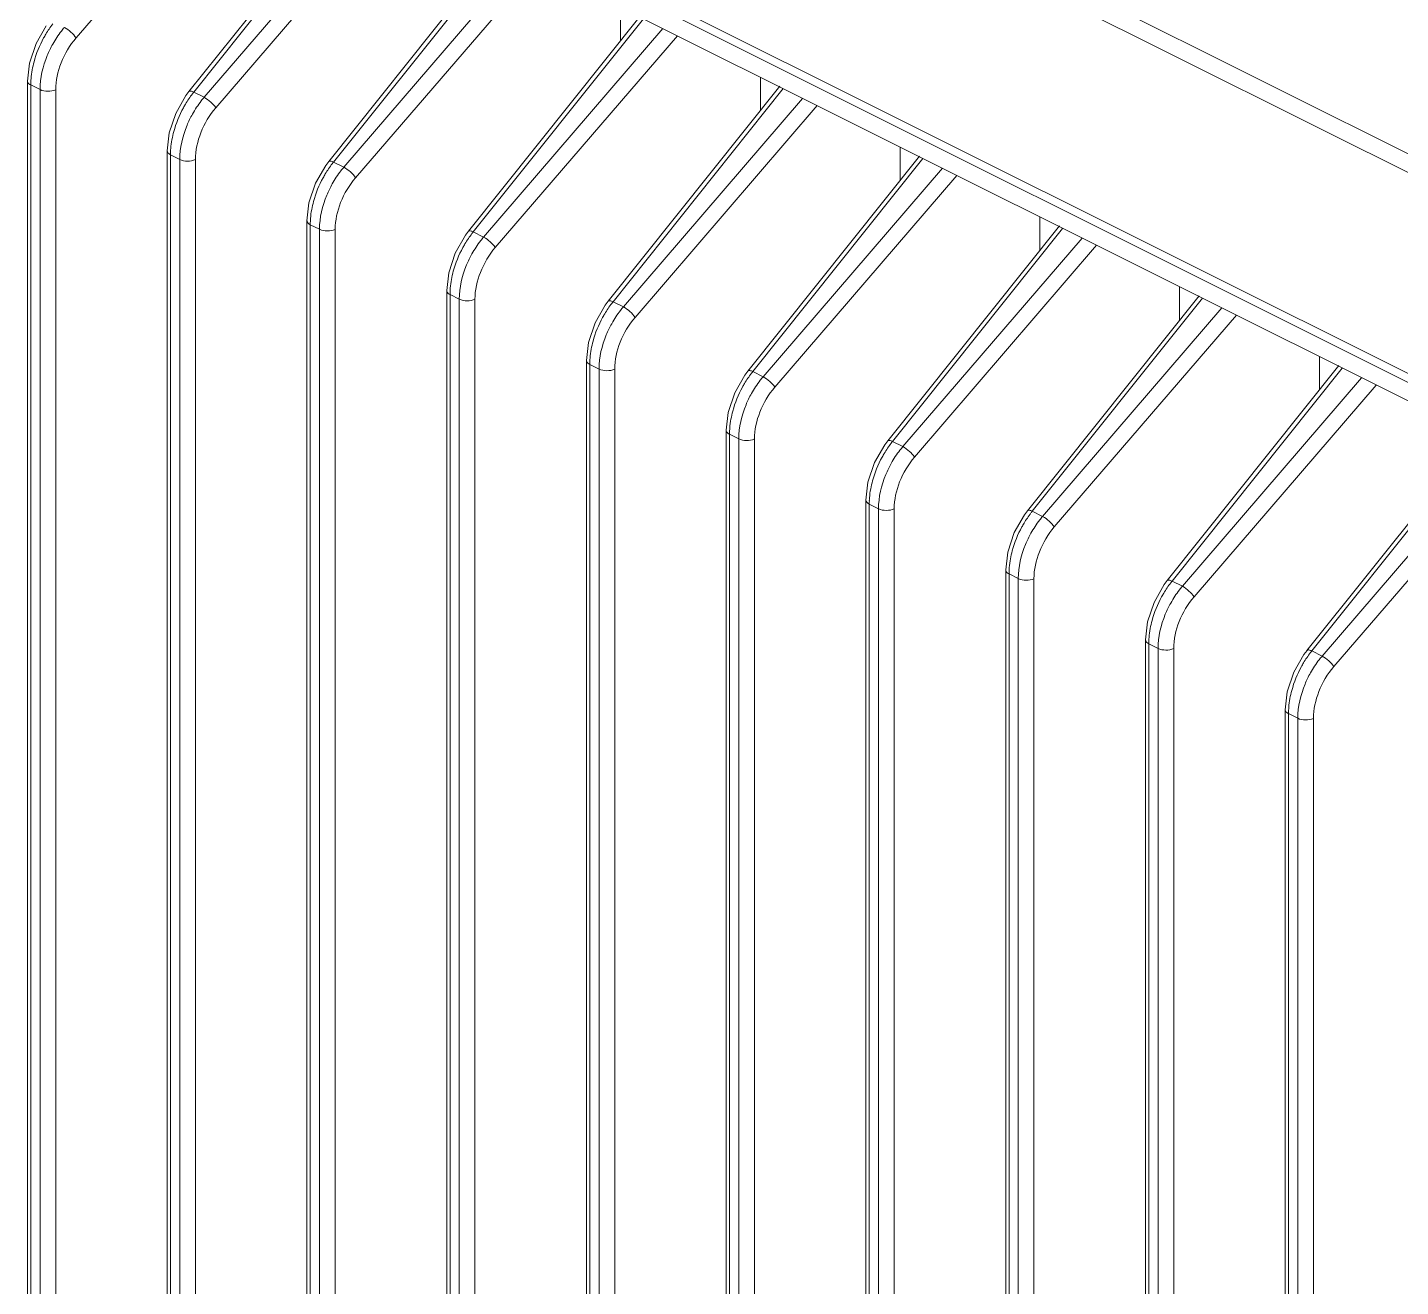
# Model space of a CAD drawing. Header units: millimetres. Extents: x 0 to 9253, y 0 to 2730.
# Drawn here: x 2675.5 to 2736.7, y 2082.2 to 2138.3 of the extents above; entities that cross this region are included whole.
import ezdxf

# ---------------------------------------------------------------- set-up
doc = ezdxf.new("R2010")
doc.units = ezdxf.units.MM
doc.layers.get('0').update_dxf_attribs({"lineweight": 13})

msp = doc.modelspace()

# ---------------------------------------------------------------- linework, layer by layer
at = {"lineweight": 9}
for p, q in [((2678.827, 2151.584), (2782.636, 2099.679)), ((2679.793, 2151.493), (2782.636, 2100.071)), ((2678.821, 2150.759), (2782.636, 2098.851)), ((2705.068, 2147.803), (2763.937, 2118.369)), ((2705.745, 2148.299), (2763.26, 2119.541)), ((2685.801, 2147.269), (2677.694, 2137.837)), ((2682.723, 2135.448), (2690.366, 2145.024)), ((2682.937, 2135.423), (2690.512, 2144.914)), ((2691.378, 2144.481), (2683.396, 2135.193)), ((2692.023, 2144.158), (2683.917, 2134.725)), ((2688.946, 2132.337), (2696.588, 2141.913)), ((2689.16, 2132.311), (2696.734, 2141.802)), ((2697.6, 2141.369), (2689.618, 2132.082)), ((2698.246, 2141.047), (2690.139, 2131.614)), ((2695.168, 2129.226), (2702.811, 2138.802)), ((2695.382, 2129.2), (2702.957, 2138.691)), ((2701.94, 2139.199), (2701.94, 2137.711)), ((2676.365, 2138.38), (2675.912, 2137.589)), ((2703.823, 2138.258), (2695.841, 2128.971)), ((2675.912, 2137.589), (2675.621, 2136.715)), ((2704.468, 2137.935), (2696.362, 2128.503)), ((2675.621, 2136.715), (2675.531, 2135.919)), ((2675.531, 2052.615), (2675.531, 2135.919)), ((2675.677, 2052.438), (2675.677, 2135.742)), ((2676.089, 2135.536), (2675.677, 2135.742)), ((2701.391, 2126.114), (2709.034, 2135.691)), ((2701.605, 2126.089), (2709.179, 2135.58)), ((2708.163, 2136.088), (2708.163, 2134.6)), ((2676.089, 2135.536), (2676.089, 2052.232)), ((2676.787, 2135.531), (2676.787, 2052.227)), ((2682.588, 2135.269), (2682.135, 2134.478)), ((2682.723, 2135.448), (2682.588, 2135.269)), ((2683.396, 2135.193), (2682.937, 2135.423)), ((2710.045, 2135.147), (2702.063, 2125.86)), ((2682.135, 2134.478), (2681.844, 2133.604)), ((2710.691, 2134.824), (2702.584, 2125.392)), ((2681.844, 2133.604), (2681.753, 2132.807)), ((2681.753, 2049.503), (2681.753, 2132.808)), ((2681.9, 2049.327), (2681.9, 2132.631)), ((2682.312, 2132.425), (2681.9, 2132.631)), ((2707.613, 2123.003), (2715.256, 2132.579)), ((2714.385, 2132.977), (2714.385, 2131.488)), ((2682.312, 2132.425), (2682.312, 2049.12)), ((2683.01, 2132.42), (2683.01, 2049.116)), ((2688.81, 2132.157), (2688.357, 2131.367)), ((2688.946, 2132.337), (2688.81, 2132.157)), ((2689.618, 2132.082), (2689.16, 2132.311)), ((2707.827, 2122.978), (2715.402, 2132.469)), ((2716.268, 2132.036), (2708.286, 2122.748)), ((2688.357, 2131.367), (2688.066, 2130.493)), ((2716.914, 2131.713), (2708.807, 2122.28)), ((2688.066, 2130.493), (2687.976, 2129.696)), ((2687.976, 2046.392), (2687.976, 2129.696)), ((2688.122, 2046.215), (2688.122, 2129.52)), ((2688.535, 2129.313), (2688.122, 2129.52)), ((2713.836, 2119.892), (2721.479, 2129.468)), ((2720.608, 2129.866), (2720.608, 2128.377)), ((2688.535, 2129.313), (2688.535, 2046.009)), ((2689.232, 2129.309), (2689.232, 2046.005)), ((2695.033, 2129.046), (2694.58, 2128.255)), ((2695.168, 2129.226), (2695.033, 2129.046)), ((2695.841, 2128.971), (2695.382, 2129.2)), ((2714.05, 2119.866), (2721.624, 2129.357)), ((2722.49, 2128.924), (2714.509, 2119.637)), ((2694.58, 2128.255), (2694.289, 2127.381)), ((2723.136, 2128.602), (2715.029, 2119.169)), ((2694.289, 2127.381), (2694.198, 2126.585)), ((2694.198, 2043.281), (2694.198, 2126.585)), ((2694.345, 2043.104), (2694.345, 2126.408)), ((2694.757, 2126.202), (2694.345, 2126.408)), ((2726.83, 2126.754), (2726.83, 2125.266)), ((2694.757, 2126.202), (2694.757, 2042.898)), ((2695.455, 2126.198), (2695.455, 2042.893)), ((2701.255, 2125.935), (2700.802, 2125.144)), ((2701.391, 2126.114), (2701.255, 2125.935)), ((2702.063, 2125.86), (2701.605, 2126.089)), ((2720.058, 2116.78), (2727.701, 2126.357)), ((2720.272, 2116.755), (2727.847, 2126.246)), ((2728.713, 2125.813), (2720.731, 2116.526)), ((2729.359, 2125.49), (2721.252, 2116.058)), ((2700.802, 2125.144), (2700.511, 2124.27)), ((2700.511, 2124.27), (2700.421, 2123.474)), ((2700.421, 2040.17), (2700.421, 2123.474)), ((2733.053, 2123.643), (2733.053, 2122.155)), ((2700.567, 2039.993), (2700.567, 2123.297)), ((2700.98, 2123.091), (2700.567, 2123.297)), ((2700.98, 2123.091), (2700.98, 2039.787)), ((2701.677, 2123.086), (2701.677, 2039.782)), ((2707.478, 2122.823), (2707.025, 2122.033)), ((2707.613, 2123.003), (2707.478, 2122.823)), ((2708.286, 2122.748), (2707.827, 2122.978)), ((2726.281, 2113.669), (2733.924, 2123.246)), ((2726.495, 2113.644), (2734.069, 2123.135)), ((2734.935, 2122.702), (2726.954, 2113.415)), ((2735.581, 2122.379), (2727.475, 2112.947)), ((2707.025, 2122.033), (2706.734, 2121.159)), ((2706.734, 2121.159), (2706.643, 2120.362)), ((2706.643, 2037.058), (2706.643, 2120.363)), ((2706.79, 2036.882), (2706.79, 2120.186)), ((2707.202, 2119.98), (2706.79, 2120.186)), ((2707.202, 2119.98), (2707.202, 2036.675)), ((2707.9, 2119.975), (2707.9, 2036.671)), ((2713.7, 2119.712), (2713.247, 2118.922)), ((2713.836, 2119.892), (2713.7, 2119.712)), ((2714.509, 2119.637), (2714.05, 2119.866)), ((2732.503, 2110.558), (2740.146, 2120.134)), ((2732.718, 2110.533), (2740.292, 2120.024)), ((2741.158, 2119.591), (2733.176, 2110.303)), ((2741.804, 2119.268), (2733.697, 2109.835)), ((2713.247, 2118.922), (2712.956, 2118.048)), ((2712.956, 2118.048), (2712.866, 2117.251)), ((2712.866, 2033.947), (2712.866, 2117.251)), ((2713.012, 2033.77), (2713.012, 2117.075)), ((2713.425, 2116.868), (2713.012, 2117.075)), ((2713.425, 2116.868), (2713.425, 2033.564)), ((2714.122, 2116.864), (2714.122, 2033.56)), ((2719.923, 2116.601), (2719.47, 2115.81)), ((2720.059, 2116.781), (2719.923, 2116.601)), ((2720.731, 2116.526), (2720.272, 2116.755)), ((2719.47, 2115.81), (2719.179, 2114.936)), ((2719.179, 2114.936), (2719.088, 2114.14)), ((2719.088, 2030.836), (2719.088, 2114.14)), ((2719.235, 2030.659), (2719.235, 2113.963)), ((2719.647, 2113.757), (2719.235, 2113.963)), ((2719.647, 2113.757), (2719.647, 2030.453)), ((2720.345, 2113.753), (2720.345, 2030.448)), ((2726.281, 2113.669), (2726.145, 2113.49)), ((2726.954, 2113.415), (2726.495, 2113.644)), ((2726.145, 2113.49), (2725.692, 2112.699)), ((2725.692, 2112.699), (2725.401, 2111.825)), ((2725.401, 2111.825), (2725.311, 2111.029)), ((2725.311, 2027.724), (2725.311, 2111.029)), ((2725.457, 2027.548), (2725.457, 2110.852)), ((2725.87, 2110.646), (2725.457, 2110.852)), ((2725.87, 2110.646), (2725.87, 2027.342)), ((2726.568, 2110.641), (2726.568, 2027.337)), ((2732.504, 2110.558), (2732.368, 2110.378)), ((2733.176, 2110.303), (2732.718, 2110.533)), ((2732.368, 2110.378), (2731.915, 2109.588)), ((2731.915, 2109.588), (2731.624, 2108.714)), ((2731.624, 2108.714), (2731.534, 2107.917)), ((2731.534, 2024.613), (2731.534, 2107.917)), ((2731.68, 2024.436), (2731.68, 2107.741)), ((2732.092, 2107.535), (2731.68, 2107.741)), ((2732.092, 2107.535), (2732.092, 2024.23)), ((2732.79, 2107.53), (2732.79, 2024.226))]:
    msp.add_line(p, q, dxfattribs=at)
for centre, radius, start, end in [((2680.712, 2135.301), 4.642, 142.20541, 150.93247), ((2680.501, 2135.463), 4.376, 139.5064, 142.18582), ((2679.039, 2135.741), 3.361, 177.31651, 179.97911), ((2686.935, 2132.19), 4.642, 142.20541, 150.93247), ((2686.364, 2132.671), 4.395, 141.23754, 142.46968), ((2686.724, 2132.352), 4.376, 139.5064, 142.18582), ((2685.261, 2132.63), 3.361, 177.31651, 179.97911), ((2693.157, 2129.079), 4.642, 142.20541, 150.93247), ((2692.587, 2129.56), 4.395, 141.23754, 142.46968), ((2692.946, 2129.24), 4.376, 139.5064, 142.18582), ((2691.484, 2129.518), 3.361, 177.31651, 179.97911), ((2698.809, 2126.448), 4.395, 141.23754, 142.46968), ((2699.169, 2126.129), 4.376, 139.5064, 142.18582), ((2699.38, 2125.967), 4.642, 142.20541, 150.93247), ((2697.706, 2126.407), 3.361, 177.31651, 179.97911), ((2705.032, 2123.337), 4.395, 141.23754, 142.46968), ((2705.391, 2123.018), 4.376, 139.5064, 142.18582), ((2705.602, 2122.856), 4.642, 142.20541, 150.93247), ((2703.929, 2123.296), 3.361, 177.31651, 179.97911), ((2711.254, 2120.226), 4.395, 141.23754, 142.46968), ((2711.614, 2119.907), 4.376, 139.5064, 142.18582), ((2711.825, 2119.745), 4.642, 142.20541, 150.93247), ((2710.151, 2120.185), 3.361, 177.31651, 179.97911), ((2717.477, 2117.115), 4.395, 141.23754, 142.46968), ((2718.047, 2116.634), 4.642, 142.20541, 150.93247), ((2717.837, 2116.795), 4.376, 139.5064, 142.18582), ((2716.374, 2117.073), 3.361, 177.31651, 179.97911), ((2723.7, 2114.003), 4.395, 141.23754, 142.46968), ((2724.27, 2113.522), 4.642, 142.20541, 150.93247), ((2724.059, 2113.684), 4.376, 139.5064, 142.18582), ((2722.596, 2113.962), 3.361, 177.31651, 179.97911), ((2729.922, 2110.892), 4.395, 141.23754, 142.46968), ((2730.493, 2110.411), 4.642, 142.20541, 150.93247), ((2730.282, 2110.573), 4.376, 139.5064, 142.18582), ((2728.819, 2110.851), 3.361, 177.31651, 179.97911), ((2736.145, 2107.781), 4.395, 141.23754, 142.46968), ((2736.715, 2107.3), 4.642, 142.20541, 150.93247), ((2736.504, 2107.462), 4.376, 139.5064, 142.18582), ((2735.041, 2107.739), 3.361, 177.31651, 179.97911)]:
    msp.add_arc(centre, radius, start, end, dxfattribs=at)
for points, knots in [([(2676.252, 2137.837), (2676.282, 2137.892), (2676.405, 2138.107), (2676.544, 2138.313), (2676.656, 2138.46)], [0, 0, 0, 0, 0.253167, 1, 1, 1, 1]), ([(2677.694, 2137.837), (2677.634, 2137.933), (2677.468, 2138.103), (2677.28, 2138.248), (2677.173, 2138.305)], [0, 0, 0, 0, 0.484509, 1, 1, 1, 1]), ([(2675.741, 2136.417), (2675.764, 2136.538), (2675.877, 2137.03), (2676.069, 2137.502), (2676.252, 2137.837)], [0, 0, 0, 0, 0.243945, 1, 1, 1, 1]), ([(2676.655, 2137.557), (2676.565, 2137.395), (2676.259, 2136.763), (2676.089, 2136.055), (2676.089, 2135.536)], [0, 0, 0, 0, 0.262169, 1, 1, 1, 1]), ([(2677.694, 2137.837), (2677.414, 2137.51), (2676.977, 2136.777), (2676.787, 2135.939), (2676.787, 2135.531)], [0, 0, 0, 0, 0.513812, 1, 1, 1, 1]), ([(2675.681, 2135.898), (2675.683, 2135.941), (2675.694, 2136.115), (2675.718, 2136.288), (2675.741, 2136.417)], [0, 0, 0, 0, 0.243923, 1, 1, 1, 1]), ([(2675.531, 2135.919), (2675.531, 2135.902), (2675.548, 2135.823), (2675.621, 2135.77), (2675.677, 2135.742)], [0, 0, 0, 0, 0.209575, 1, 1, 1, 1]), ([(2676.787, 2135.531), (2676.68, 2135.48), (2676.437, 2135.444), (2676.195, 2135.483), (2676.089, 2135.536)], [0, 0, 0, 0, 0.501917, 1, 1, 1, 1]), ([(2682.474, 2134.726), (2682.504, 2134.781), (2682.627, 2134.996), (2682.766, 2135.202), (2682.879, 2135.348)], [0, 0, 0, 0, 0.253167, 1, 1, 1, 1]), ([(2682.723, 2135.448), (2682.74, 2135.469), (2682.829, 2135.472), (2682.894, 2135.443), (2682.937, 2135.423)], [0, 0, 0, 0, 0.355174, 1, 1, 1, 1]), ([(2683.917, 2134.725), (2683.856, 2134.822), (2683.69, 2134.992), (2683.503, 2135.136), (2683.396, 2135.193)], [0, 0, 0, 0, 0.484509, 1, 1, 1, 1]), ([(2681.964, 2133.306), (2681.986, 2133.427), (2682.099, 2133.919), (2682.292, 2134.391), (2682.474, 2134.726)], [0, 0, 0, 0, 0.243945, 1, 1, 1, 1]), ([(2682.877, 2134.445), (2682.788, 2134.284), (2682.481, 2133.652), (2682.312, 2132.944), (2682.312, 2132.425)], [0, 0, 0, 0, 0.262169, 1, 1, 1, 1]), ([(2683.917, 2134.725), (2683.636, 2134.399), (2683.2, 2133.666), (2683.01, 2132.827), (2683.01, 2132.42)], [0, 0, 0, 0, 0.513812, 1, 1, 1, 1]), ([(2681.903, 2132.787), (2681.905, 2132.829), (2681.917, 2133.003), (2681.94, 2133.176), (2681.964, 2133.306)], [0, 0, 0, 0, 0.243923, 1, 1, 1, 1]), ([(2681.753, 2132.807), (2681.753, 2132.791), (2681.77, 2132.711), (2681.844, 2132.659), (2681.9, 2132.631)], [0, 0, 0, 0, 0.209575, 1, 1, 1, 1]), ([(2683.01, 2132.42), (2682.902, 2132.369), (2682.66, 2132.332), (2682.418, 2132.372), (2682.312, 2132.425)], [0, 0, 0, 0, 0.501917, 1, 1, 1, 1]), ([(2688.697, 2131.614), (2688.727, 2131.67), (2688.85, 2131.885), (2688.989, 2132.091), (2689.101, 2132.237)], [0, 0, 0, 0, 0.253167, 1, 1, 1, 1]), ([(2688.946, 2132.337), (2688.962, 2132.358), (2689.052, 2132.361), (2689.116, 2132.332), (2689.16, 2132.311)], [0, 0, 0, 0, 0.355174, 1, 1, 1, 1]), ([(2690.139, 2131.614), (2690.079, 2131.711), (2689.913, 2131.881), (2689.725, 2132.025), (2689.618, 2132.082)], [0, 0, 0, 0, 0.484509, 1, 1, 1, 1]), ([(2688.186, 2130.195), (2688.209, 2130.316), (2688.322, 2130.807), (2688.514, 2131.28), (2688.697, 2131.614)], [0, 0, 0, 0, 0.243945, 1, 1, 1, 1]), ([(2689.1, 2131.334), (2689.01, 2131.173), (2688.704, 2130.54), (2688.535, 2129.832), (2688.535, 2129.313)], [0, 0, 0, 0, 0.262169, 1, 1, 1, 1]), ([(2690.139, 2131.614), (2689.859, 2131.288), (2689.422, 2130.555), (2689.232, 2129.716), (2689.232, 2129.309)], [0, 0, 0, 0, 0.513812, 1, 1, 1, 1]), ([(2688.126, 2129.676), (2688.128, 2129.718), (2688.139, 2129.892), (2688.163, 2130.065), (2688.186, 2130.195)], [0, 0, 0, 0, 0.243923, 1, 1, 1, 1]), ([(2687.976, 2129.696), (2687.976, 2129.68), (2687.993, 2129.6), (2688.066, 2129.548), (2688.122, 2129.52)], [0, 0, 0, 0, 0.209575, 1, 1, 1, 1]), ([(2689.232, 2129.309), (2689.125, 2129.258), (2688.883, 2129.221), (2688.64, 2129.261), (2688.535, 2129.313)], [0, 0, 0, 0, 0.501917, 1, 1, 1, 1]), ([(2694.919, 2128.503), (2694.949, 2128.558), (2695.072, 2128.773), (2695.211, 2128.979), (2695.324, 2129.126)], [0, 0, 0, 0, 0.253167, 1, 1, 1, 1]), ([(2695.168, 2129.226), (2695.185, 2129.246), (2695.274, 2129.25), (2695.339, 2129.221), (2695.382, 2129.2)], [0, 0, 0, 0, 0.355174, 1, 1, 1, 1]), ([(2696.362, 2128.503), (2696.301, 2128.599), (2696.135, 2128.77), (2695.948, 2128.914), (2695.841, 2128.971)], [0, 0, 0, 0, 0.484509, 1, 1, 1, 1]), ([(2694.409, 2127.083), (2694.431, 2127.204), (2694.544, 2127.696), (2694.737, 2128.169), (2694.919, 2128.503)], [0, 0, 0, 0, 0.243945, 1, 1, 1, 1]), ([(2695.323, 2128.223), (2695.233, 2128.062), (2694.926, 2127.429), (2694.757, 2126.721), (2694.757, 2126.202)], [0, 0, 0, 0, 0.262169, 1, 1, 1, 1]), ([(2696.362, 2128.503), (2696.081, 2128.176), (2695.645, 2127.443), (2695.455, 2126.605), (2695.455, 2126.198)], [0, 0, 0, 0, 0.513812, 1, 1, 1, 1]), ([(2694.348, 2126.564), (2694.35, 2126.607), (2694.362, 2126.781), (2694.385, 2126.954), (2694.409, 2127.083)], [0, 0, 0, 0, 0.243923, 1, 1, 1, 1]), ([(2694.198, 2126.585), (2694.198, 2126.568), (2694.215, 2126.489), (2694.289, 2126.436), (2694.345, 2126.408)], [0, 0, 0, 0, 0.209575, 1, 1, 1, 1]), ([(2695.455, 2126.198), (2695.347, 2126.147), (2695.105, 2126.11), (2694.863, 2126.149), (2694.757, 2126.202)], [0, 0, 0, 0, 0.501917, 1, 1, 1, 1]), ([(2701.142, 2125.392), (2701.172, 2125.447), (2701.295, 2125.662), (2701.434, 2125.868), (2701.546, 2126.015)], [0, 0, 0, 0, 0.253167, 1, 1, 1, 1]), ([(2701.391, 2126.114), (2701.407, 2126.135), (2701.497, 2126.138), (2701.561, 2126.109), (2701.605, 2126.089)], [0, 0, 0, 0, 0.355174, 1, 1, 1, 1]), ([(2702.584, 2125.392), (2702.524, 2125.488), (2702.358, 2125.658), (2702.17, 2125.803), (2702.063, 2125.86)], [0, 0, 0, 0, 0.484509, 1, 1, 1, 1]), ([(2700.632, 2123.972), (2700.654, 2124.093), (2700.767, 2124.585), (2700.959, 2125.057), (2701.142, 2125.392)], [0, 0, 0, 0, 0.243945, 1, 1, 1, 1]), ([(2702.584, 2125.392), (2702.304, 2125.065), (2701.867, 2124.332), (2701.677, 2123.494), (2701.677, 2123.086)], [0, 0, 0, 0, 0.513812, 1, 1, 1, 1]), ([(2701.545, 2125.111), (2701.455, 2124.95), (2701.149, 2124.318), (2700.98, 2123.61), (2700.98, 2123.091)], [0, 0, 0, 0, 0.262169, 1, 1, 1, 1]), ([(2700.571, 2123.453), (2700.573, 2123.496), (2700.584, 2123.67), (2700.608, 2123.843), (2700.632, 2123.972)], [0, 0, 0, 0, 0.243923, 1, 1, 1, 1]), ([(2700.421, 2123.474), (2700.421, 2123.457), (2700.438, 2123.378), (2700.511, 2123.325), (2700.567, 2123.297)], [0, 0, 0, 0, 0.209575, 1, 1, 1, 1]), ([(2701.677, 2123.086), (2701.57, 2123.035), (2701.328, 2122.999), (2701.085, 2123.038), (2700.98, 2123.091)], [0, 0, 0, 0, 0.501917, 1, 1, 1, 1]), ([(2707.365, 2122.281), (2707.395, 2122.336), (2707.517, 2122.551), (2707.656, 2122.757), (2707.769, 2122.903)], [0, 0, 0, 0, 0.253167, 1, 1, 1, 1]), ([(2707.613, 2123.003), (2707.63, 2123.024), (2707.72, 2123.027), (2707.784, 2122.998), (2707.827, 2122.978)], [0, 0, 0, 0, 0.355174, 1, 1, 1, 1]), ([(2708.807, 2122.28), (2708.746, 2122.377), (2708.58, 2122.547), (2708.393, 2122.691), (2708.286, 2122.748)], [0, 0, 0, 0, 0.484509, 1, 1, 1, 1]), ([(2706.854, 2120.861), (2706.876, 2120.982), (2706.989, 2121.473), (2707.182, 2121.946), (2707.365, 2122.281)], [0, 0, 0, 0, 0.243945, 1, 1, 1, 1]), ([(2708.807, 2122.28), (2708.526, 2121.954), (2708.09, 2121.221), (2707.9, 2120.382), (2707.9, 2119.975)], [0, 0, 0, 0, 0.513812, 1, 1, 1, 1]), ([(2707.768, 2122), (2707.678, 2121.839), (2707.372, 2121.207), (2707.202, 2120.499), (2707.202, 2119.98)], [0, 0, 0, 0, 0.262169, 1, 1, 1, 1]), ([(2706.643, 2120.362), (2706.643, 2120.346), (2706.66, 2120.266), (2706.734, 2120.214), (2706.79, 2120.186)], [0, 0, 0, 0, 0.209575, 1, 1, 1, 1]), ([(2706.794, 2120.342), (2706.796, 2120.384), (2706.807, 2120.558), (2706.83, 2120.731), (2706.854, 2120.861)], [0, 0, 0, 0, 0.243923, 1, 1, 1, 1]), ([(2707.9, 2119.975), (2707.792, 2119.924), (2707.55, 2119.887), (2707.308, 2119.927), (2707.202, 2119.98)], [0, 0, 0, 0, 0.501917, 1, 1, 1, 1]), ([(2713.587, 2119.169), (2713.617, 2119.224), (2713.74, 2119.44), (2713.879, 2119.645), (2713.992, 2119.792)], [0, 0, 0, 0, 0.253167, 1, 1, 1, 1]), ([(2713.836, 2119.892), (2713.852, 2119.912), (2713.942, 2119.916), (2714.006, 2119.887), (2714.05, 2119.866)], [0, 0, 0, 0, 0.355174, 1, 1, 1, 1]), ([(2713.077, 2117.75), (2713.099, 2117.871), (2713.212, 2118.362), (2713.404, 2118.835), (2713.587, 2119.169)], [0, 0, 0, 0, 0.243945, 1, 1, 1, 1]), ([(2715.029, 2119.169), (2714.749, 2118.843), (2714.312, 2118.109), (2714.122, 2117.271), (2714.122, 2116.864)], [0, 0, 0, 0, 0.513812, 1, 1, 1, 1]), ([(2715.029, 2119.169), (2714.969, 2119.266), (2714.803, 2119.436), (2714.615, 2119.58), (2714.509, 2119.637)], [0, 0, 0, 0, 0.484509, 1, 1, 1, 1]), ([(2713.99, 2118.889), (2713.9, 2118.728), (2713.594, 2118.095), (2713.425, 2117.387), (2713.425, 2116.868)], [0, 0, 0, 0, 0.262169, 1, 1, 1, 1]), ([(2712.866, 2117.251), (2712.866, 2117.235), (2712.883, 2117.155), (2712.957, 2117.102), (2713.012, 2117.075)], [0, 0, 0, 0, 0.209575, 1, 1, 1, 1]), ([(2713.016, 2117.231), (2713.018, 2117.273), (2713.029, 2117.447), (2713.053, 2117.62), (2713.077, 2117.75)], [0, 0, 0, 0, 0.243923, 1, 1, 1, 1]), ([(2714.122, 2116.864), (2714.015, 2116.813), (2713.773, 2116.776), (2713.53, 2116.815), (2713.425, 2116.868)], [0, 0, 0, 0, 0.501917, 1, 1, 1, 1]), ([(2719.81, 2116.058), (2719.84, 2116.113), (2719.962, 2116.328), (2720.101, 2116.534), (2720.214, 2116.681)], [0, 0, 0, 0, 0.253167, 1, 1, 1, 1]), ([(2720.058, 2116.781), (2720.075, 2116.801), (2720.165, 2116.805), (2720.229, 2116.775), (2720.272, 2116.755)], [0, 0, 0, 0, 0.355174, 1, 1, 1, 1]), ([(2719.299, 2114.638), (2719.321, 2114.759), (2719.434, 2115.251), (2719.627, 2115.724), (2719.81, 2116.058)], [0, 0, 0, 0, 0.243945, 1, 1, 1, 1]), ([(2721.252, 2116.058), (2720.971, 2115.731), (2720.535, 2114.998), (2720.345, 2114.16), (2720.345, 2113.753)], [0, 0, 0, 0, 0.513812, 1, 1, 1, 1]), ([(2721.252, 2116.058), (2721.192, 2116.154), (2721.025, 2116.325), (2720.838, 2116.469), (2720.731, 2116.526)], [0, 0, 0, 0, 0.484509, 1, 1, 1, 1]), ([(2720.213, 2115.778), (2720.123, 2115.617), (2719.817, 2114.984), (2719.647, 2114.276), (2719.647, 2113.757)], [0, 0, 0, 0, 0.262169, 1, 1, 1, 1]), ([(2719.239, 2114.119), (2719.241, 2114.162), (2719.252, 2114.336), (2719.275, 2114.509), (2719.299, 2114.638)], [0, 0, 0, 0, 0.243923, 1, 1, 1, 1]), ([(2719.088, 2114.14), (2719.088, 2114.123), (2719.106, 2114.044), (2719.179, 2113.991), (2719.235, 2113.963)], [0, 0, 0, 0, 0.209575, 1, 1, 1, 1]), ([(2720.345, 2113.753), (2720.237, 2113.701), (2719.995, 2113.665), (2719.753, 2113.704), (2719.647, 2113.757)], [0, 0, 0, 0, 0.501917, 1, 1, 1, 1]), ([(2726.032, 2112.947), (2726.062, 2113.002), (2726.185, 2113.217), (2726.324, 2113.423), (2726.437, 2113.57)], [0, 0, 0, 0, 0.253167, 1, 1, 1, 1]), ([(2726.281, 2113.669), (2726.298, 2113.69), (2726.387, 2113.693), (2726.451, 2113.664), (2726.495, 2113.644)], [0, 0, 0, 0, 0.355174, 1, 1, 1, 1]), ([(2725.522, 2111.527), (2725.544, 2111.648), (2725.657, 2112.14), (2725.85, 2112.612), (2726.032, 2112.947)], [0, 0, 0, 0, 0.243945, 1, 1, 1, 1]), ([(2727.475, 2112.947), (2727.194, 2112.62), (2726.757, 2111.887), (2726.568, 2111.049), (2726.568, 2110.641)], [0, 0, 0, 0, 0.513812, 1, 1, 1, 1]), ([(2727.475, 2112.947), (2727.414, 2113.043), (2727.248, 2113.213), (2727.06, 2113.358), (2726.954, 2113.415)], [0, 0, 0, 0, 0.484509, 1, 1, 1, 1]), ([(2726.435, 2112.666), (2726.345, 2112.505), (2726.039, 2111.873), (2725.87, 2111.165), (2725.87, 2110.646)], [0, 0, 0, 0, 0.262169, 1, 1, 1, 1]), ([(2725.461, 2111.008), (2725.463, 2111.051), (2725.474, 2111.224), (2725.498, 2111.398), (2725.522, 2111.527)], [0, 0, 0, 0, 0.243923, 1, 1, 1, 1]), ([(2725.311, 2111.029), (2725.311, 2111.012), (2725.328, 2110.932), (2725.402, 2110.88), (2725.457, 2110.852)], [0, 0, 0, 0, 0.209575, 1, 1, 1, 1]), ([(2726.568, 2110.641), (2726.46, 2110.59), (2726.218, 2110.554), (2725.976, 2110.593), (2725.87, 2110.646)], [0, 0, 0, 0, 0.501917, 1, 1, 1, 1]), ([(2732.504, 2110.558), (2732.52, 2110.579), (2732.61, 2110.582), (2732.674, 2110.553), (2732.718, 2110.533)], [0, 0, 0, 0, 0.355174, 1, 1, 1, 1]), ([(2732.255, 2109.836), (2732.285, 2109.891), (2732.407, 2110.106), (2732.546, 2110.312), (2732.659, 2110.458)], [0, 0, 0, 0, 0.253167, 1, 1, 1, 1]), ([(2733.697, 2109.835), (2733.637, 2109.932), (2733.47, 2110.102), (2733.283, 2110.246), (2733.176, 2110.303)], [0, 0, 0, 0, 0.484509, 1, 1, 1, 1]), ([(2731.744, 2108.416), (2731.766, 2108.537), (2731.879, 2109.028), (2732.072, 2109.501), (2732.255, 2109.836)], [0, 0, 0, 0, 0.243945, 1, 1, 1, 1]), ([(2732.658, 2109.555), (2732.568, 2109.394), (2732.262, 2108.761), (2732.092, 2108.053), (2732.092, 2107.535)], [0, 0, 0, 0, 0.262169, 1, 1, 1, 1]), ([(2733.697, 2109.835), (2733.417, 2109.509), (2732.98, 2108.776), (2732.79, 2107.937), (2732.79, 2107.53)], [0, 0, 0, 0, 0.513812, 1, 1, 1, 1]), ([(2731.684, 2107.897), (2731.686, 2107.939), (2731.697, 2108.113), (2731.72, 2108.286), (2731.744, 2108.416)], [0, 0, 0, 0, 0.243923, 1, 1, 1, 1]), ([(2731.533, 2107.917), (2731.534, 2107.901), (2731.551, 2107.821), (2731.624, 2107.769), (2731.68, 2107.741)], [0, 0, 0, 0, 0.209575, 1, 1, 1, 1]), ([(2732.79, 2107.53), (2732.682, 2107.479), (2732.44, 2107.442), (2732.198, 2107.482), (2732.092, 2107.535)], [0, 0, 0, 0, 0.501917, 1, 1, 1, 1])]:
    msp.add_open_spline(points, degree=3, knots=knots, dxfattribs=at)

doc.saveas('drawing.dxf')
